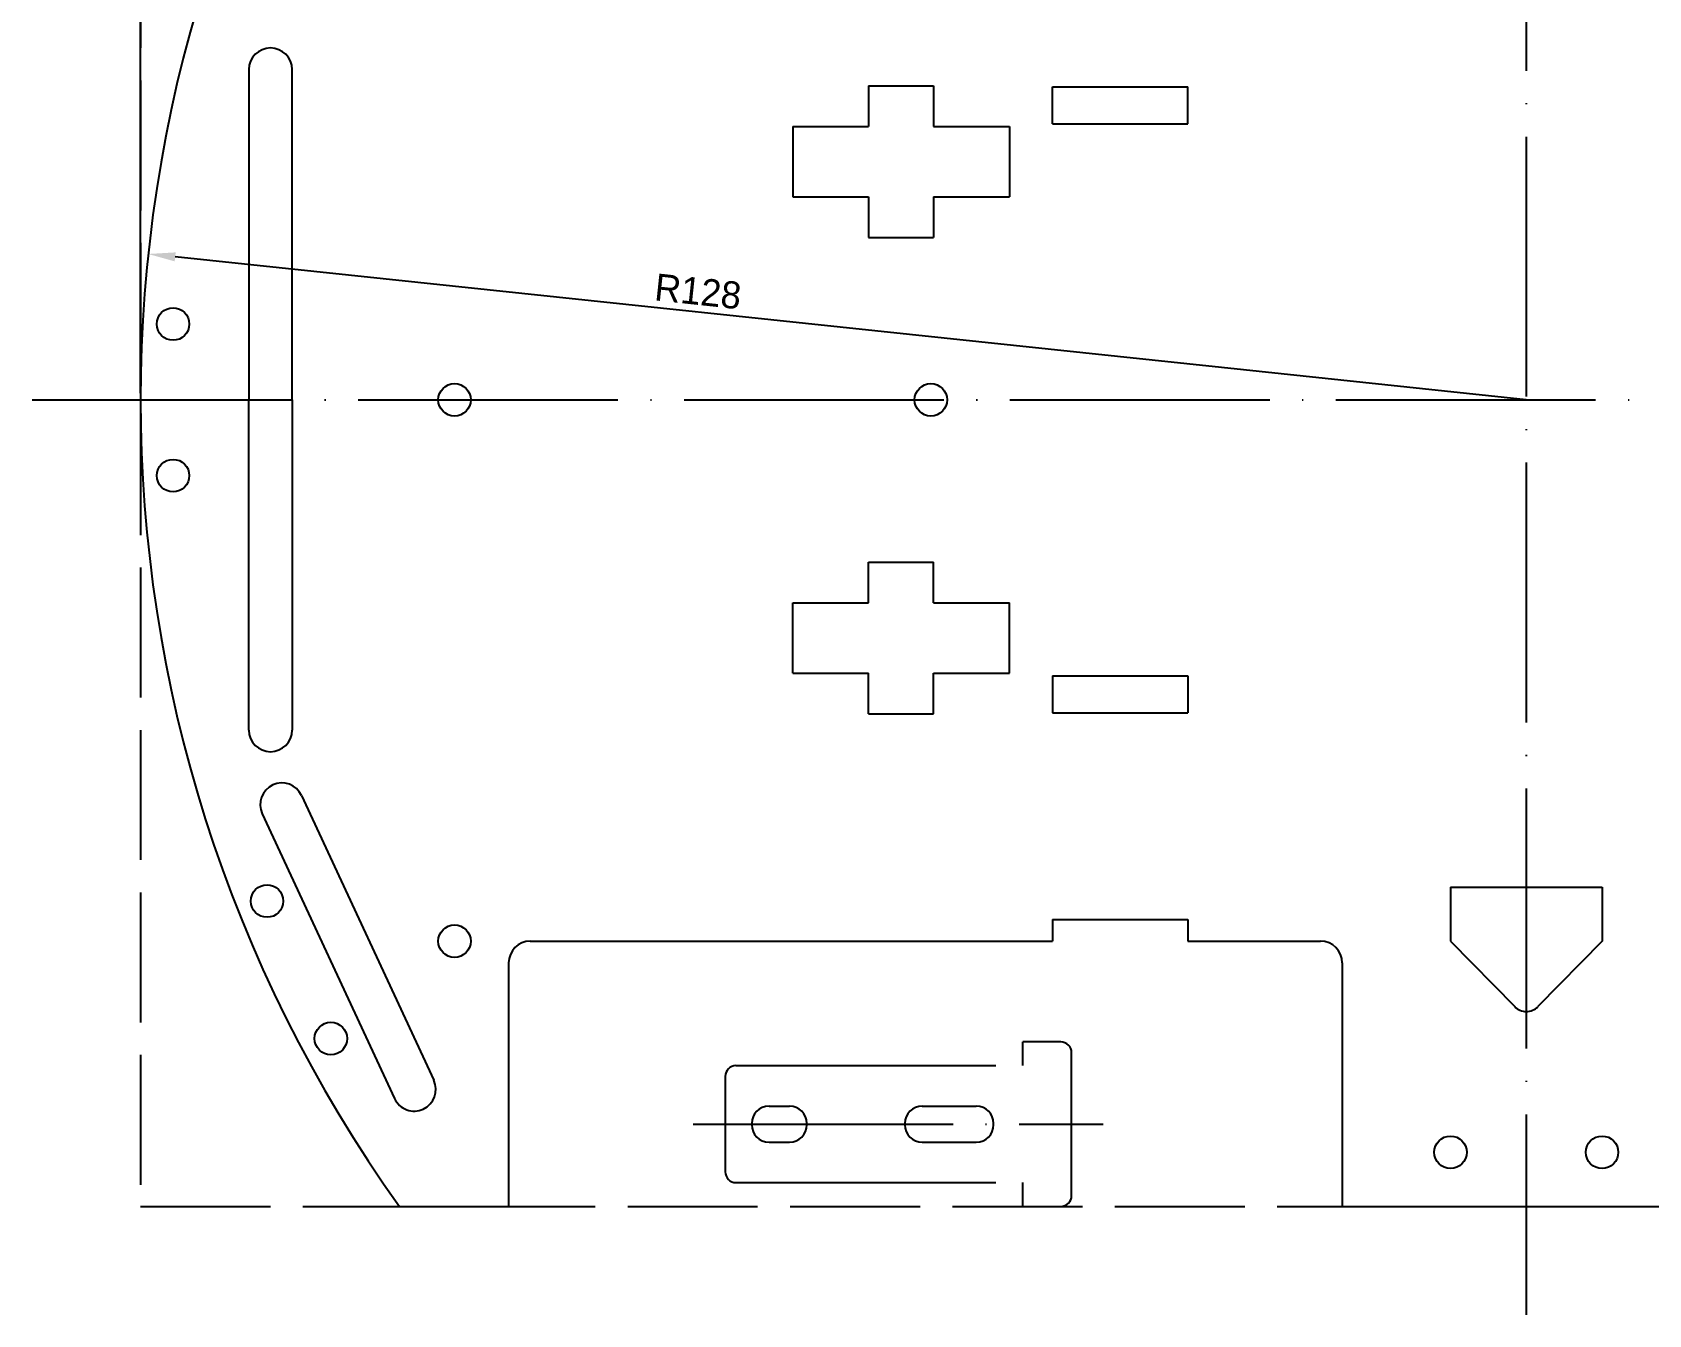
# Model space of a CAD drawing. Extents: x -10 to 271, y -10 to 180.
# Drawn here: x -10 to 139.3, y -10 to 108.4 of the extents above; entities that cross this region are included whole.
import ezdxf

# ---------------------------------------------------------------- set-up
doc = ezdxf.new("R2010")
doc.units = 0
doc.linetypes.add('ACAD_ISO02W100', pattern=[15, 12, -3])
doc.linetypes.add('ACAD_ISO04W100', pattern=[30, 24, -3, 0, -3])
doc.layers.get('0').update_dxf_attribs({"linetype": 'CONTINUOUS'})
doc.layers.get('DEFPOINTS').update_dxf_attribs({"linetype": 'CONTINUOUS'})
doc.layers.add('DIM', color=5, linetype='CONTINUOUS')
doc.layers.add('RAW', color=10, linetype='CONTINUOUS')
doc.dimstyles.get("Standard").update_dxf_attribs({"dimtxt": 0.18, "dimasz": 0.18, "dimexe": 0.18, "dimexo": 0.0625, "dimgap": 0.09, "dimtad": 0, "dimtih": 1, "dimtoh": 1, "dimzin": 0, "dimcen": 0.09, "dimazin": 3, "dimtfac": 1, "dimtofl": 0, "dimtmove": 0, "dimatfit": 3})

# ---------------------------------------------------------------- blocks, each defined once
blk = doc.blocks.new('*D26')
at = {"layer": 'DIM'}
for p, q in [((99.86, 77.48), (3.2, 87.7)), ((128, 74.5), (99.86, 77.48))]:
    blk.add_line(p, q, dxfattribs=at)
blk.add_solid([(3.24, 88.12), (3.15, 87.29), (0.71, 87.97)], dxfattribs=at)
blk.add_text('R128', height=2.5, rotation=353.9611, dxfattribs=at).set_placement((47.39, 83.7))
blk = doc.blocks.new('*U32')
at = {"layer": 'DIM', "color": 0}
blk.add_text('256', height=2.5, dxfattribs=at).set_placement((125.12, 177.52))
blk = doc.blocks.new('*D8')
at = {"layer": 'DEFPOINTS', "color": 0}
for p in [(256, 176.86), (0, 74.5), (256, 74.5)]:
    blk.add_point(p, dxfattribs=at)
at = {"layer": 'DIM', "color": 0}
for p, q in [((0, 75.12), (0, 178.11)), ((256, 75.12), (256, 178.11)), ((2.5, 176.86), (253.5, 176.86))]:
    blk.add_line(p, q, dxfattribs=at)
for points in [[(2.5, 177.27), (2.5, 176.44), (0, 176.86)], [(253.5, 177.27), (253.5, 176.44), (256, 176.86)]]:
    blk.add_solid(points, dxfattribs=at)
at = {"layer": 'RAW'}
blk.add_blockref('*U32', (0, 0), dxfattribs=at)

msp = doc.modelspace()

# ---------------------------------------------------------------- linework, layer by layer
at = {"linetype": 'ACAD_ISO04W100'}
for p, q in [((128, 159), (128, -10)), ((-10, 74.5), (266, 74.5)), ((55, 13), (81.5, 13)), ((58.05, 9.26), (59.95, 9.26)), ((72.2, 9.26), (77.2, 9.26)), ((51.054, 7.6), (88.915, 7.6)), ((58.05, 5.94), (59.95, 5.94)), ((72.2, 5.94), (77.2, 5.94)), ((55, 2.2), (81.5, 2.2))]:
    msp.add_line(p, q, dxfattribs=at)
for p, q in [((12, 107), (12, 107)), ((10, 105), (10, 74.5)), ((14, 74.5), (14, 105)), ((67.25, 103.5), (73.25, 103.5)), ((67.25, 103.5), (67.25, 99.75)), ((73.25, 103.5), (73.25, 99.75)), ((84.25, 103.4), (96.75, 103.4)), ((84.25, 100), (84.25, 103.4)), ((96.75, 100), (96.75, 103.4)), ((60.25, 99.75), (60.25, 93.25)), ((60.25, 99.75), (67.25, 99.75)), ((73.25, 99.75), (80.25, 99.75)), ((80.25, 99.75), (80.25, 93.25)), ((84.25, 100), (96.75, 100)), ((60.25, 93.25), (67.25, 93.25)), ((67.25, 93.25), (67.25, 89.5)), ((73.25, 93.25), (73.25, 89.5)), ((73.25, 93.25), (80.25, 93.25)), ((67.25, 89.5), (73.25, 89.5)), ((10, 44), (10, 74.5)), ((14, 74.5), (14, 44)), ((67.25, 59.5), (73.25, 59.5)), ((67.25, 55.75), (67.25, 59.5)), ((73.25, 55.75), (73.25, 59.5)), ((60.25, 49.25), (60.25, 55.75)), ((60.25, 55.75), (67.25, 55.75)), ((73.25, 55.75), (80.25, 55.75)), ((80.25, 49.25), (80.25, 55.75)), ((60.25, 49.25), (67.25, 49.25)), ((67.25, 45.5), (67.25, 49.25)), ((73.25, 49.25), (80.25, 49.25)), ((73.25, 45.5), (73.25, 49.25)), ((84.25, 49), (96.75, 49)), ((84.25, 49), (84.25, 45.6)), ((96.75, 49), (96.75, 45.6)), ((67.25, 45.5), (73.25, 45.5)), ((84.25, 45.6), (96.75, 45.6)), ((12, 42), (12, 42)), ((12.213, 38.924), (12.213, 38.924)), ((14.869, 37.953), (27.083, 11.65)), ((11.241, 36.268), (23.456, 9.966)), ((121, 29.5), (135, 29.5)), ((121, 29.5), (121, 24.5)), ((135, 29.5), (135, 24.5)), ((84.25, 26.5), (84.25, 24.5)), ((84.25, 26.5), (96.75, 26.5)), ((96.75, 26.5), (96.75, 24.5)), ((36, 24.5), (84.25, 24.5)), ((96.75, 24.5), (109, 24.5)), ((121, 24.5), (126.929, 18.45)), ((135, 24.5), (129.071, 18.45)), ((34, 22.5), (34, 0)), ((111, 22.5), (111, 0)), ((85, 15.2), (81.5, 15.2)), ((81.5, 13), (81.5, 15.2)), ((86, 1), (86, 14.2)), ((54, 12), (54, 3.2)), ((26.112, 8.994), (26.112, 8.994)), ((56.45, 7.66), (56.45, 7.54)), ((61.55, 7.66), (61.55, 7.54)), ((70.6, 7.54), (70.6, 7.66)), ((78.8, 7.54), (78.8, 7.66)), ((81.5, 0), (81.5, 2.2)), ((81.5, 0), (85, 0)), ((111, 0), (145, 0))]:
    msp.add_line(p, q)
msp.add_lwpolyline([(23.915, 0), (34, 0)])
for centre in [(3, 81.5), (29, 74.5), (73, 74.5), (3, 67.5), (11.679, 28.202), (29, 24.5), (17.576, 15.504), (121, 5), (135, 5)]:
    msp.add_circle(centre, 1.5)
for centre, radius, start, end in [((128, 74.5), 128, 144.40646, 215.59354), ((12, 105), 2, 90, 180), ((12, 105), 2, 0, 90), ((12, 44), 2, 180, 270), ((12, 44), 2, 270, 0), ((13.055, 37.11), 2, 114.90875, 204.90875), ((13.055, 37.11), 2, 24.90875, 114.90875), ((36, 22.5), 2, 90, 180), ((109, 22.5), 2, 0, 90), ((128, 19.5), 1.5, 224.42024, 315.57976), ((85, 14.2), 1, 0, 90), ((55, 12), 1, 90, 180), ((25.269, 10.808), 2, 294.90875, 24.90875), ((25.269, 10.808), 2, 204.90875, 294.90875), ((58.05, 7.66), 1.6, 90, 180), ((59.95, 7.66), 1.6, 0, 90), ((72.2, 7.66), 1.6, 90, 180), ((77.2, 7.66), 1.6, 0, 90), ((58.05, 7.54), 1.6, 180, 270), ((59.95, 7.54), 1.6, 270, 0), ((72.2, 7.54), 1.6, 180, 270), ((77.2, 7.54), 1.6, 270, 0), ((55, 3.2), 1, 180, 270), ((85, 1), 1, 270, 0)]:
    msp.add_arc(centre, radius, start, end)
at = {"layer": 'RAW', "linetype": 'ACAD_ISO02W100'}
msp.add_lwpolyline([(0, 0), (256, 0), (256, 149), (0, 149)], close=True, dxfattribs=at)

# ---------------------------------------------------------------- block references
at = {"layer": 'RAW'}
msp.add_blockref('*D26', (0, 0), dxfattribs=at)

# ---------------------------------------------------------------- dimensions: what is measured, and where the dimension line sits
at = {"layer": 'DIM'}
dim = msp.add_linear_dim(base=(256, 176.855), p1=(0, 74.5), p2=(256, 74.5), dimstyle='Standard', dxfattribs=at)
dim.commit()
dim.dimension.update_dxf_attribs({"geometry": '*D8', "text_midpoint": (128, 178.757)})

doc.saveas('drawing.dxf')
